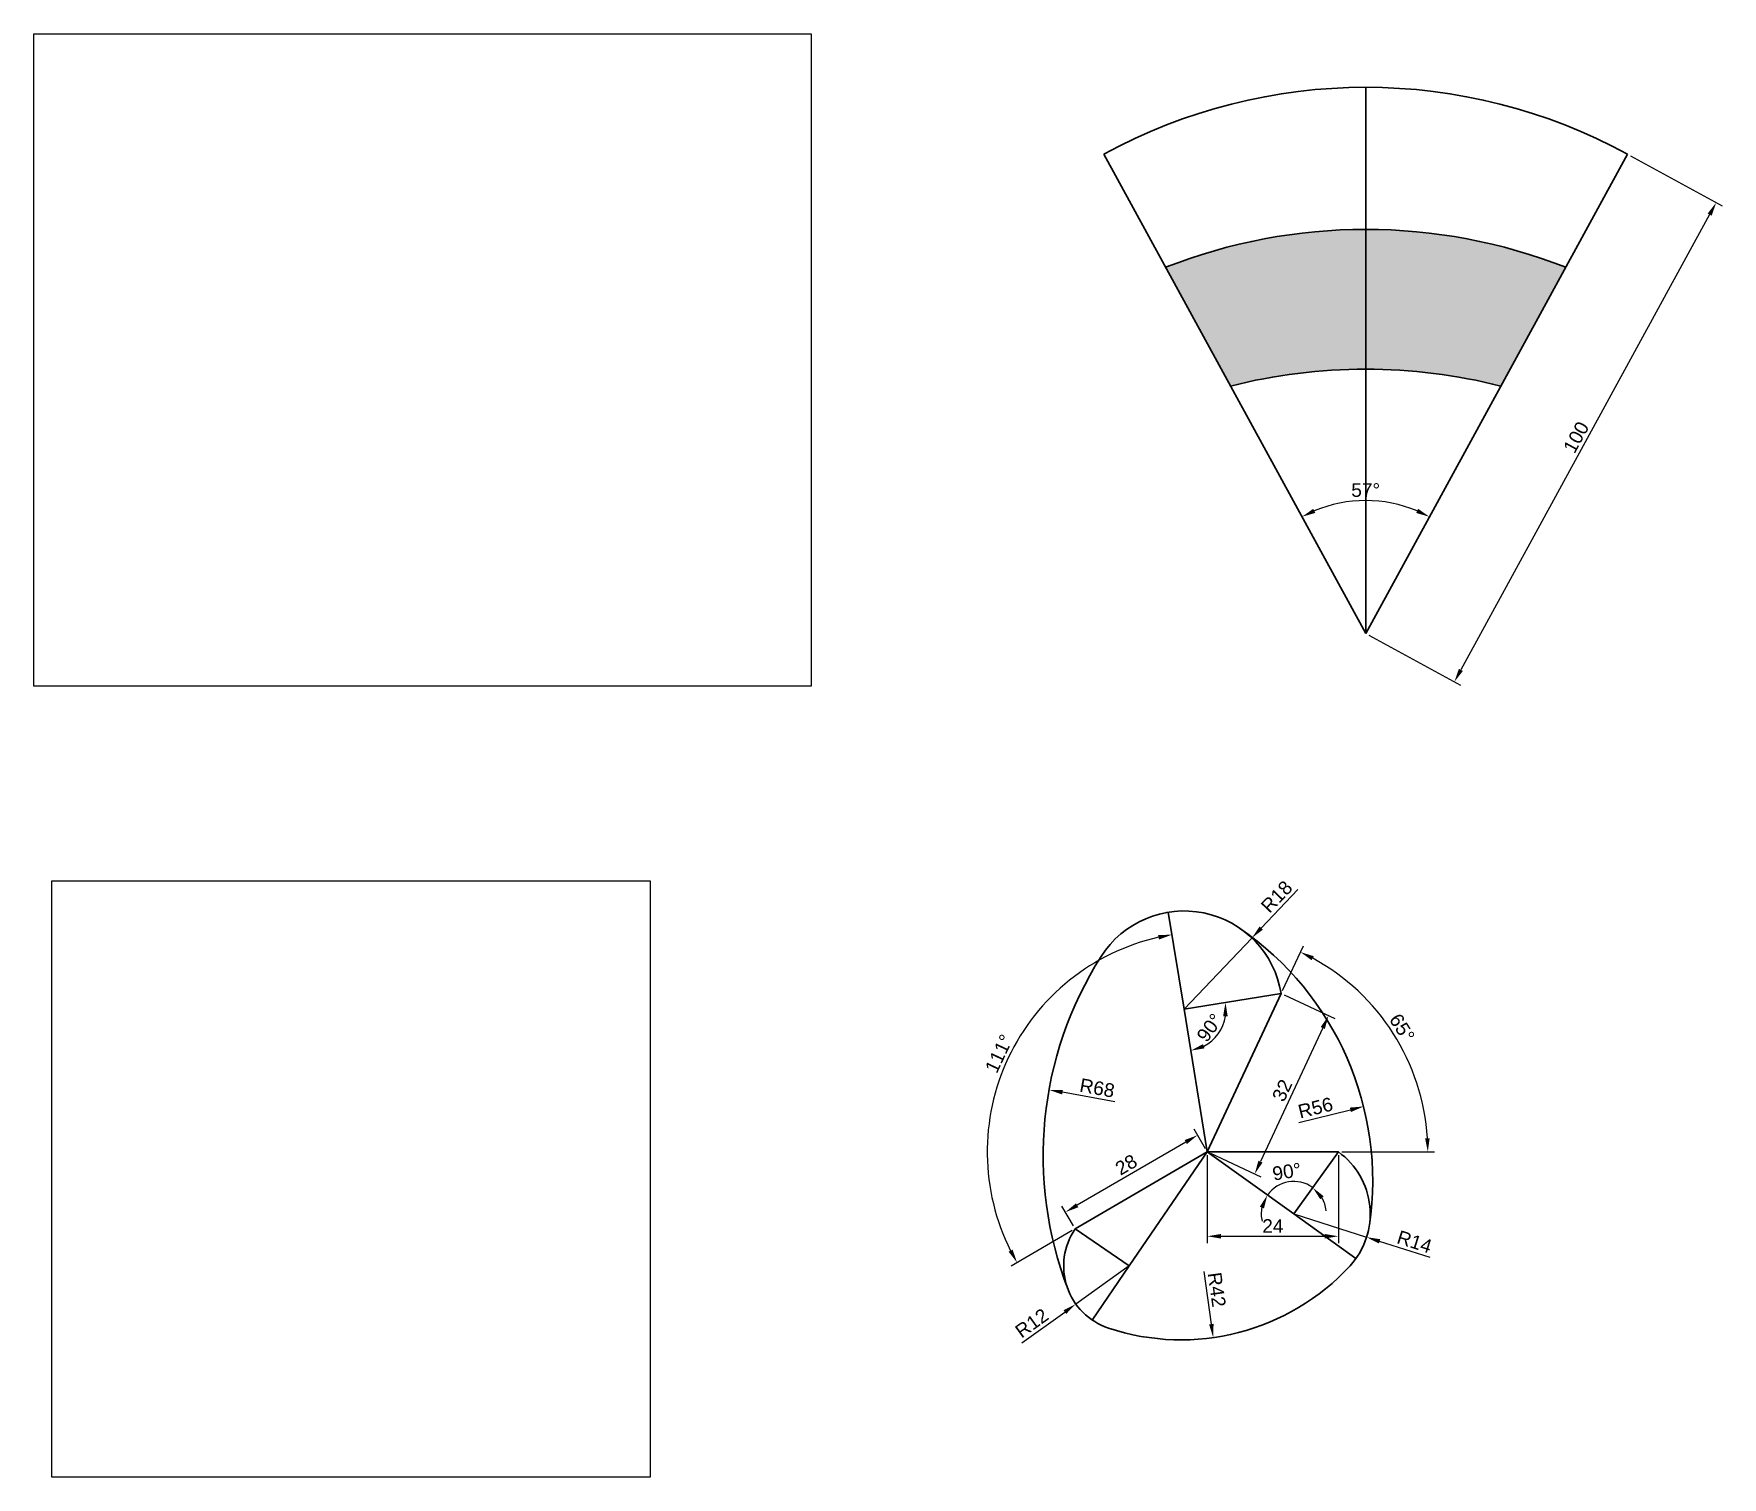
# Model space of a CAD drawing. Header units: millimetres. Extents: x 4 to 856, y 8 to 2347.
# Drawn here: x 16.2 to 325.3, y 1790.5 to 2054.8 of the extents above; entities that cross this region are included whole.
import ezdxf

# ---------------------------------------------------------------- set-up
doc = ezdxf.new("R2010")
doc.units = ezdxf.units.MM
doc.header["$LTSCALE"] = 0.5
doc.header["$PDSIZE"] = -10
doc.layers.add('可见的轮廓线', color=3, linetype='Continuous', lineweight=30)
doc.layers.add('尺寸线', color=5, linetype='Continuous')
doc.styles.get("Standard").update_dxf_attribs({"font": 'arial.ttf'})
doc.dimstyles.new('ISO-25', dxfattribs={"dimtxt": 2.5, "dimasz": 2.5, "dimexe": 1.25, "dimexo": 0.625, "dimtad": 1, "dimdec": 1, "dimtxsty": 'Standard', "dimcen": 2.5, "dimadec": 0, "dimazin": 0, "dimtfac": 1, "dimtdec": 1, "dimtmove": 0, "dimatfit": 3, "dimfxl": 1, "dimarcsym": 0})
picture_1 = doc.add_image_def('image10.jpg', size_in_pixel=(608, 606))
picture_2 = doc.add_image_def('image11.jpg', size_in_pixel=(841, 706))

# ---------------------------------------------------------------- blocks, each defined once
blk = doc.blocks.new('*D161')
at = {"layer": 'Defpoints', "color": 0, "ltscale": 0.2, "transparency": 16777216}
for p in [(231.03, 1850.07), (255.03, 1850.07), (255.03, 1834.62)]:
    blk.add_point(p, dxfattribs=at)
at = {"layer": '尺寸线', "color": 0, "lineweight": -2, "ltscale": 0.2, "transparency": 16777216}
for p, q in [((231.03, 1849.45), (231.03, 1833.37)), ((255.03, 1849.45), (255.03, 1833.37)), ((233.53, 1834.62), (252.53, 1834.62))]:
    blk.add_line(p, q, dxfattribs=at)
at = {"layer": '尺寸线', "color": 0, "ltscale": 0.2, "transparency": 16777216}
for points in [[(233.53, 1835.03), (233.53, 1834.2), (231.03, 1834.62)], [(252.53, 1835.03), (252.53, 1834.2), (255.03, 1834.62)]]:
    blk.add_solid(points, dxfattribs=at)
at = {"layer": '尺寸线', "color": 0, "ltscale": 0.2, "transparency": 16777216, "insert": (243.03, 1836.5), "char_height": 2.5, "attachment_point": 5}
blk.add_mtext('24', dxfattribs=at)
blk = doc.blocks.new('*D162')
at = {"layer": 'Defpoints', "color": 0, "ltscale": 0.2, "transparency": 16777216}
for p in [(244.55, 1879.07), (231.03, 1850.07), (239.71, 1846.02)]:
    blk.add_point(p, dxfattribs=at)
at = {"layer": '尺寸线', "color": 0, "lineweight": -2, "ltscale": 0.2, "transparency": 16777216}
for p, q in [((245.12, 1878.81), (254.37, 1874.5)), ((252.18, 1872.76), (240.77, 1848.29)), ((231.6, 1849.81), (240.84, 1845.49))]:
    blk.add_line(p, q, dxfattribs=at)
at = {"layer": '尺寸线', "color": 0, "ltscale": 0.2, "transparency": 16777216}
for points in [[(251.8, 1872.93), (252.55, 1872.58), (253.23, 1875.02)], [(240.39, 1848.46), (241.14, 1848.11), (239.71, 1846.02)]]:
    blk.add_solid(points, dxfattribs=at)
at = {"layer": '尺寸线', "color": 0, "ltscale": 0.2, "transparency": 16777216, "insert": (244.75, 1861.33), "char_height": 2.5, "attachment_point": 5, "rotation": 65}
blk.add_mtext('32', dxfattribs=at)
blk = doc.blocks.new('*D163')
at = {"layer": 'Defpoints', "color": 0, "ltscale": 0.2, "transparency": 16777216}
for p in [(231.03, 1850.07), (205.05, 1839.03), (206.84, 1835.97)]:
    blk.add_point(p, dxfattribs=at)
at = {"layer": '尺寸线', "color": 0, "lineweight": -2, "ltscale": 0.2, "transparency": 16777216}
for p, q in [((227.09, 1851.87), (207.21, 1840.29)), ((230.71, 1850.61), (228.62, 1854.21)), ((206.52, 1836.51), (204.42, 1840.11))]:
    blk.add_line(p, q, dxfattribs=at)
at = {"layer": '尺寸线', "color": 0, "ltscale": 0.2, "transparency": 16777216}
for points in [[(226.88, 1852.23), (227.3, 1851.51), (229.25, 1853.13)], [(207, 1840.65), (207.42, 1839.93), (205.05, 1839.03)]]:
    blk.add_solid(points, dxfattribs=at)
at = {"layer": '尺寸线', "color": 0, "ltscale": 0.2, "transparency": 16777216, "insert": (216.19, 1847.72), "char_height": 2.5, "attachment_point": 5, "rotation": 30.2289}
blk.add_mtext('28', dxfattribs=at)
blk = doc.blocks.new('*D164')
at = {"layer": 'Defpoints', "color": 0, "ltscale": 0.2, "transparency": 16777216}
for p in [(202.06, 1861.43), (268.98, 1849.36)]:
    blk.add_point(p, dxfattribs=at)
at = {"layer": '尺寸线', "color": 0, "lineweight": -2, "ltscale": 0.2, "transparency": 16777216}
blk.add_line((214.1, 1859.26), (204.52, 1860.99), dxfattribs=at)
at = {"layer": '尺寸线', "color": 0, "ltscale": 0.2, "transparency": 16777216}
blk.add_solid([(204.6, 1861.4), (204.45, 1860.58), (202.06, 1861.43)], dxfattribs=at)
at = {"layer": '尺寸线', "color": 0, "ltscale": 0.2, "transparency": 16777216, "insert": (210.88, 1861.77), "char_height": 2.5, "attachment_point": 5, "rotation": 349.7765}
blk.add_mtext('R68', dxfattribs=at)
blk = doc.blocks.new('*D165')
at = {"layer": 'Defpoints', "color": 0, "ltscale": 0.2, "transparency": 16777216}
for p in [(239.18, 1889.23), (226.79, 1876.19)]:
    blk.add_point(p, dxfattribs=at)
at = {"layer": '尺寸线', "color": 0, "lineweight": -2, "ltscale": 0.2, "transparency": 16777216}
for p, q in [((247.61, 1898.1), (240.91, 1891.05)), ((226.79, 1876.19), (239.18, 1889.23))]:
    blk.add_line(p, q, dxfattribs=at)
at = {"layer": '尺寸线', "color": 0, "ltscale": 0.2, "transparency": 16777216}
blk.add_solid([(240.6, 1891.33), (241.21, 1890.76), (239.18, 1889.23)], dxfattribs=at)
at = {"layer": '尺寸线', "color": 0, "ltscale": 0.2, "transparency": 16777216, "insert": (243.74, 1896.79), "char_height": 2.5, "attachment_point": 5, "rotation": 46.4657}
blk.add_mtext('R18', dxfattribs=at)
blk = doc.blocks.new('*D166')
at = {"layer": 'Defpoints', "color": 0, "ltscale": 0.2, "transparency": 16777216}
for p in [(259.65, 1858.38), (205.31, 1844.83)]:
    blk.add_point(p, dxfattribs=at)
at = {"layer": '尺寸线', "color": 0, "lineweight": -2, "ltscale": 0.2, "transparency": 16777216}
blk.add_line((247.79, 1855.43), (257.22, 1857.78), dxfattribs=at)
at = {"layer": '尺寸线', "color": 0, "ltscale": 0.2, "transparency": 16777216}
blk.add_solid([(257.12, 1858.18), (257.32, 1857.37), (259.65, 1858.38)], dxfattribs=at)
at = {"layer": '尺寸线', "color": 0, "ltscale": 0.2, "transparency": 16777216, "insert": (250.83, 1858.14), "char_height": 2.5, "attachment_point": 5, "rotation": 14.0007}
blk.add_mtext('R56', dxfattribs=at)
blk = doc.blocks.new('*D167')
at = {"layer": 'Defpoints', "color": 0, "ltscale": 0.2, "transparency": 16777216}
for p in [(246.86, 1838.7), (260.2, 1834.45)]:
    blk.add_point(p, dxfattribs=at)
at = {"layer": '尺寸线', "color": 0, "lineweight": -2, "ltscale": 0.2, "transparency": 16777216}
for p, q in [((246.86, 1838.7), (260.2, 1834.45)), ((271.84, 1830.74), (262.58, 1833.69))]:
    blk.add_line(p, q, dxfattribs=at)
at = {"layer": '尺寸线', "color": 0, "ltscale": 0.2, "transparency": 16777216}
blk.add_solid([(262.71, 1834.08), (262.46, 1833.29), (260.2, 1834.45)], dxfattribs=at)
at = {"layer": '尺寸线', "color": 0, "ltscale": 0.2, "transparency": 16777216, "insert": (268.97, 1833.62), "char_height": 2.5, "attachment_point": 5, "rotation": 342.3194}
blk.add_mtext('R14', dxfattribs=at)
blk = doc.blocks.new('*D168')
at = {"layer": 'Defpoints', "color": 0, "ltscale": 0.2, "transparency": 16777216}
for p in [(226.25, 1857.65), (232.12, 1816.06)]:
    blk.add_point(p, dxfattribs=at)
at = {"layer": '尺寸线', "color": 0, "lineweight": -2, "ltscale": 0.2, "transparency": 16777216}
blk.add_line((230.41, 1828.14), (231.77, 1818.54), dxfattribs=at)
at = {"layer": '尺寸线', "color": 0, "ltscale": 0.2, "transparency": 16777216}
blk.add_solid([(232.18, 1818.59), (231.36, 1818.48), (232.12, 1816.06)], dxfattribs=at)
at = {"layer": '尺寸线', "color": 0, "ltscale": 0.2, "transparency": 16777216, "insert": (232.78, 1824.84), "char_height": 2.5, "attachment_point": 5, "rotation": 278.0317}
blk.add_mtext('R42', dxfattribs=at)
blk = doc.blocks.new('*D169')
at = {"layer": 'Defpoints', "color": 0, "ltscale": 0.2, "transparency": 16777216}
for p in [(216.74, 1829.19), (206.98, 1822.21)]:
    blk.add_point(p, dxfattribs=at)
at = {"layer": '尺寸线', "color": 0, "lineweight": -2, "ltscale": 0.2, "transparency": 16777216}
for p, q in [((216.74, 1829.19), (206.98, 1822.21)), ((197.07, 1815.1), (204.95, 1820.75))]:
    blk.add_line(p, q, dxfattribs=at)
at = {"layer": '尺寸线', "color": 0, "ltscale": 0.2, "transparency": 16777216}
blk.add_solid([(204.71, 1821.09), (205.19, 1820.41), (206.98, 1822.21)], dxfattribs=at)
at = {"layer": '尺寸线', "color": 0, "ltscale": 0.2, "transparency": 16777216, "insert": (198.9, 1818.73), "char_height": 2.5, "attachment_point": 5, "rotation": 35.6202}
blk.add_mtext('R12', dxfattribs=at)
blk = doc.blocks.new('*D170')
at = {"layer": 'Defpoints', "color": 0, "ltscale": 0.2, "transparency": 16777216}
for p in [(223.9, 1893.95), (201.94, 1877.94), (226.79, 1876.19), (231.03, 1850.07), (206.84, 1835.97)]:
    blk.add_point(p, dxfattribs=at)
at = {"layer": '尺寸线', "color": 0, "lineweight": -2, "ltscale": 0.2, "transparency": 16777216}
blk.add_line((206.3, 1835.66), (195.14, 1829.16), dxfattribs=at)
blk.add_arc((231.03, 1850.07), 40.29, 102.7846, 206.6732, dxfattribs=at)
at = {"layer": '尺寸线', "color": 0, "ltscale": 0.2, "transparency": 16777216}
for points in [[(222.03, 1889.77), (222.19, 1888.95), (224.57, 1889.84)], [(195.39, 1832.18), (194.66, 1831.79), (196.22, 1829.79)]]:
    blk.add_solid(points, dxfattribs=at)
at = {"layer": '尺寸线', "color": 0, "ltscale": 0.2, "transparency": 16777216, "insert": (192.89, 1868.07), "char_height": 2.5, "attachment_point": 5, "rotation": 64.7289}
blk.add_mtext('111°', dxfattribs=at)
blk = doc.blocks.new('*D171')
at = {"layer": 'Defpoints', "color": 0, "ltscale": 0.2, "transparency": 16777216}
for p in [(244.55, 1879.07), (268.55, 1864.97), (231.03, 1850.07), (231.03, 1850.07), (255.03, 1850.07)]:
    blk.add_point(p, dxfattribs=at)
at = {"layer": '尺寸线', "color": 0, "lineweight": -2, "ltscale": 0.2, "transparency": 16777216}
for p, q in [((244.82, 1879.64), (248.62, 1887.79)), ((255.65, 1850.07), (272.65, 1850.07))]:
    blk.add_line(p, q, dxfattribs=at)
blk.add_arc((231.03, 1850.07), 40.37, 3.5488, 61.4512, dxfattribs=at)
at = {"layer": '尺寸线', "color": 0, "ltscale": 0.2, "transparency": 16777216}
for points in [[(250.13, 1885.16), (250.51, 1885.9), (248.09, 1886.66)], [(271.74, 1852.58), (270.91, 1852.56), (271.4, 1850.07)]]:
    blk.add_solid(points, dxfattribs=at)
at = {"layer": '尺寸线', "color": 0, "ltscale": 0.2, "transparency": 16777216, "insert": (266.68, 1872.78), "char_height": 2.5, "attachment_point": 5, "rotation": 302.5}
blk.add_mtext('65°', dxfattribs=at)
blk = doc.blocks.new('*D172')
at = {"layer": 'Defpoints', "color": 0, "ltscale": 0.2, "transparency": 16777216}
for p in [(244.55, 1879.07), (226.79, 1876.19), (226.79, 1876.19), (231.64, 1870.24), (231.03, 1850.07)]:
    blk.add_point(p, dxfattribs=at)
at = {"layer": '尺寸线', "color": 0, "lineweight": -2, "ltscale": 0.2, "transparency": 16777216}
blk.add_arc((226.79, 1876.19), 7.67, 297.9864, 350.4714, dxfattribs=at)
at = {"layer": '尺寸线', "color": 0, "ltscale": 0.2, "transparency": 16777216}
for points in [[(233.93, 1874.92), (234.77, 1874.91), (234.36, 1877.42)], [(230.52, 1869.02), (230.25, 1869.81), (228.02, 1868.61)]]:
    blk.add_solid(points, dxfattribs=at)
at = {"layer": '尺寸线', "color": 0, "ltscale": 0.2, "transparency": 16777216, "insert": (231.47, 1872.81), "char_height": 2.5, "attachment_point": 5, "rotation": 54.2289}
blk.add_mtext('90°', dxfattribs=at)
blk = doc.blocks.new('*D173')
at = {"layer": 'Defpoints', "color": 0, "ltscale": 0.2, "transparency": 16777216}
for p in [(231.03, 1850.07), (255.03, 1850.07), (247.45, 1844.62), (246.86, 1838.7), (246.86, 1838.7)]:
    blk.add_point(p, dxfattribs=at)
at = {"layer": '尺寸线', "color": 0, "lineweight": -2, "ltscale": 0.2, "transparency": 16777216}
for start, end in [(54.3147, 144.3147), (168.5554, 192.7961), (5.8332, 30.0739)]:
    blk.add_arc((246.86, 1838.7), 5.95, start, end, dxfattribs=at)
at = {"layer": '尺寸线', "color": 0, "ltscale": 0.2, "transparency": 16777216}
for points in [[(251.71, 1841.4), (252.32, 1841.96), (250.34, 1843.53)], [(240.65, 1840.05), (241.41, 1839.71), (242.03, 1842.17)]]:
    blk.add_solid(points, dxfattribs=at)
at = {"layer": '尺寸线', "color": 0, "ltscale": 0.2, "transparency": 16777216, "insert": (245.59, 1846.45), "char_height": 2.5, "attachment_point": 5, "rotation": 9.3147}
blk.add_mtext('90°', dxfattribs=at)
blk = doc.blocks.new('*D212')
at = {"layer": 'Defpoints', "color": 0, "ltscale": 0.2, "transparency": 16777216}
for p in [(307.97, 2032.75), (260.03, 1944.99), (276.26, 1936.12)]:
    blk.add_point(p, dxfattribs=at)
at = {"layer": '尺寸线', "color": 0, "lineweight": -2, "ltscale": 0.2, "transparency": 16777216}
for p, q in [((308.52, 2032.45), (325.3, 2023.28)), ((323, 2021.69), (277.46, 1938.32)), ((260.58, 1944.69), (277.36, 1935.52))]:
    blk.add_line(p, q, dxfattribs=at)
at = {"layer": '尺寸线', "color": 0, "ltscale": 0.2, "transparency": 16777216}
for points in [[(322.64, 2021.89), (323.37, 2021.49), (324.2, 2023.88)], [(277.09, 1938.52), (277.82, 1938.12), (276.26, 1936.12)]]:
    blk.add_solid(points, dxfattribs=at)
at = {"layer": '尺寸线', "color": 0, "ltscale": 0.2, "transparency": 16777216, "insert": (298.56, 1980.91), "char_height": 2.5, "attachment_point": 5, "rotation": 61.3521}
blk.add_mtext('100', dxfattribs=at)
blk = doc.blocks.new('*D213')
at = {"layer": 'Defpoints', "color": 0, "ltscale": 0.2, "transparency": 16777216}
for p in [(212.09, 2032.75), (307.97, 2032.75), (264.07, 1969), (260.03, 1944.99), (260.03, 1944.99)]:
    blk.add_point(p, dxfattribs=at)
at = {"layer": '尺寸线', "color": 0, "lineweight": -2, "ltscale": 0.2, "transparency": 16777216}
blk.add_arc((260.03, 1944.99), 24.34, 67.2385, 112.7615, dxfattribs=at)
at = {"layer": '尺寸线', "color": 0, "ltscale": 0.2, "transparency": 16777216}
for points in [[(250.79, 1967.06), (250.43, 1967.81), (248.36, 1966.35)], [(269.63, 1967.81), (269.27, 1967.06), (271.7, 1966.35)]]:
    blk.add_solid(points, dxfattribs=at)
at = {"layer": '尺寸线', "color": 0, "ltscale": 0.2, "transparency": 16777216, "insert": (260.03, 1971.23), "char_height": 2.5, "attachment_point": 5}
blk.add_mtext('57°', dxfattribs=at)

msp = doc.modelspace()

# ---------------------------------------------------------------- hatches: boundary and pattern name
at = {"layer": '可见的轮廓线', "ltscale": 0.2}
h = msp.add_hatch(color=4, dxfattribs=at)
h.dxf.hatch_style = 1
h.paths.add_polyline_path([(260.03, 2018.98, 0.094026), (223.4, 2012.04), (235.29, 1990.28, -0.062582), (260.03, 1993.39)])
h.paths.add_polyline_path([(296.66, 2012.04, 0.094026), (260.03, 2018.98), (260.03, 1993.39, -0.062582), (284.77, 1990.28)])

# ---------------------------------------------------------------- linework, layer by layer
for p, q in [((260.03, 1944.99), (260.03, 2044.99)), ((212.09, 2032.75), (260.03, 1944.99)), ((260.03, 1944.99), (307.97, 2032.75)), ((226.79, 1876.19), (223.9, 1893.95)), ((226.79, 1876.19), (244.55, 1879.07)), ((231.03, 1850.07), (244.55, 1879.07)), ((226.79, 1876.19), (231.03, 1850.07)), ((231.03, 1850.07), (206.84, 1835.97)), ((216.74, 1829.19), (231.03, 1850.07)), ((231.03, 1850.07), (255.03, 1850.07)), ((246.86, 1838.7), (231.03, 1850.07)), ((246.86, 1838.7), (255.03, 1850.07)), ((246.86, 1838.7), (258.23, 1830.53)), ((216.74, 1829.19), (206.84, 1835.97)), ((216.74, 1829.19), (209.96, 1819.29))]:
    msp.add_line(p, q, dxfattribs=at)
for centre, radius, start, end in [((260.03, 1944.99), 100, 61.3521, 118.6479), ((260.03, 1918.98), 100, 68.5141, 111.4859), ((260.03, 1893.39), 100, 75.6761, 104.3239), ((226.79, 1876.19), 18, 9.2289, 147.5555), ((205.31, 1844.83), 56, 351.6008, 55.5923), ((268.98, 1849.36), 68, 147.5555, 201.1071), ((246.86, 1838.7), 14, 317.4104, 54.3147), ((216.74, 1829.19), 12, 145.6058, 251.519), ((226.25, 1857.65), 42, 251.519, 317.4104)]:
    msp.add_arc(centre, radius, start, end, dxfattribs=at)

# ---------------------------------------------------------------- dimensions: what is measured, and where the dimension line sits
at = {"layer": '尺寸线', "ltscale": 0.2}
for base, line1, line2, picture, middle in [((264.07, 1969), ((260.03, 1944.99), (307.97, 2032.75)), ((212.09, 2032.75), (260.03, 1944.99)), '*D213', (260.03, 1971.23)), ((201.94, 1877.94), ((231.03, 1850.07), (206.84, 1835.97)), ((226.79, 1876.19), (223.9, 1893.95)), '*D170', (192.89, 1868.07)), ((268.55, 1864.97), ((231.03, 1850.07), (255.03, 1850.07)), ((231.03, 1850.07), (244.55, 1879.07)), '*D171', (266.68, 1872.78)), ((231.64, 1870.24), ((226.79, 1876.19), (244.55, 1879.07)), ((226.79, 1876.19), (231.03, 1850.07)), '*D172', (231.47, 1872.81)), ((247.45, 1844.62), ((246.86, 1838.7), (231.03, 1850.07)), ((246.86, 1838.7), (255.03, 1850.07)), '*D173', (245.59, 1846.45))]:
    dim = msp.add_angular_dim_2l(base=base, line1=line1, line2=line2, dimstyle='ISO-25', dxfattribs=at)
    dim.commit()
    dim.dimension.update_dxf_attribs({"geometry": picture, "text_midpoint": middle})
for p1, p2, distance, picture, middle in [((307.97, 2032.75), (260.03, 1944.99), 18.49, '*D212', (298.56, 1980.91)), ((244.55, 1879.07), (231.03, 1850.07), 9.58, '*D162', (244.75, 1861.33)), ((231.03, 1850.07), (206.84, 1835.97), -3.54, '*D163', (216.19, 1847.72)), ((231.03, 1850.07), (255.03, 1850.07), -15.45, '*D161', (243.03, 1836.5))]:
    dim = msp.add_aligned_dim(p1=p1, p2=p2, distance=distance, dimstyle='ISO-25', dxfattribs=at)
    dim.commit()
    dim.dimension.update_dxf_attribs({"geometry": picture, "text_midpoint": middle})
for center, mpoint, picture, middle in [((226.79, 1876.19), (239.18, 1889.23), '*D165', (243.74, 1896.79)), ((246.86, 1838.7), (260.2, 1834.45), '*D167', (268.97, 1833.62)), ((216.74, 1829.19), (206.98, 1822.21), '*D169', (198.9, 1818.73))]:
    dim = msp.add_radius_dim(center=center, mpoint=mpoint, dimstyle='ISO-25', dxfattribs=at)
    dim.commit()
    dim.dimension.update_dxf_attribs({"geometry": picture, "text_midpoint": middle})
for center, mpoint, picture, middle in [((268.98, 1849.36), (202.06, 1861.43), '*D164', (210.54, 1859.9)), ((205.31, 1844.83), (259.65, 1858.38), '*D166', (251.29, 1856.3)), ((226.25, 1857.65), (232.12, 1816.06), '*D168', (230.92, 1824.57))]:
    dim = msp.add_radius_dim(center=center, mpoint=mpoint, dimstyle='ISO-25', dxfattribs=at)
    dim.commit()
    dim.dimension.update_dxf_attribs({"geometry": picture, "text_midpoint": middle, "dimtype": 164})

# ---------------------------------------------------------------- pictures from other files: only their frames are drawn
image = msp.add_image(picture_2, insert=(16.2, 1935.33), size_in_units=(142.3, 119.46), dxfattribs=at)
image.dxf.flags = 7
image = msp.add_image(picture_1, insert=(19.51, 1790.5), size_in_units=(109.54, 109.18), dxfattribs=at)
image.dxf.flags = 7

doc.saveas('drawing.dxf')
